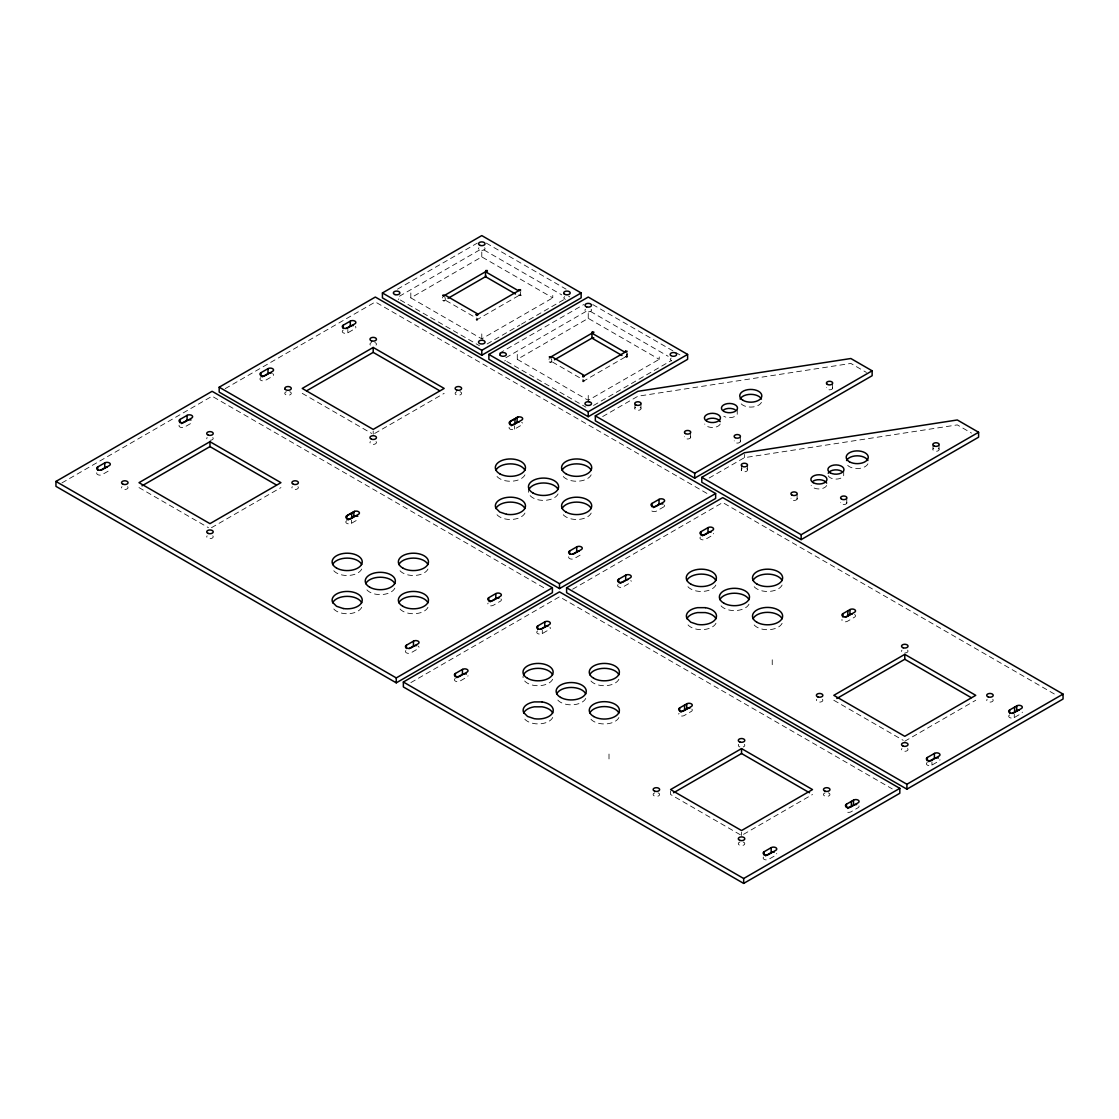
<?xml version="1.0" encoding="UTF-8"?>
<svg xmlns="http://www.w3.org/2000/svg" width="1119" height="1119" viewBox="0 0 1119 1119"><rect width="100%" height="100%" fill="white"/><g stroke="black" fill="none" stroke-linecap="round" stroke-linejoin="round"><path stroke-width="0.75" stroke-dasharray="5 3.75" d="M442.732 300.479L444.858 300.479M520.839 294.94C514.712 294.073 524.251 298.759 520.839 291.653M549.191 361.941L551.317 361.941M61.951 482.89L212.092 396.21L546.352 589.195M225.199 388.643L375.327 301.962L709.586 494.948M397.483 289.178L477.267 243.117M479.561 249.985L398.84 296.591L399.875 297.864L398.252 299.5M343.211 330.133A3.259 1.888 0 0 0 343.211 332.805A3.259 1.888 0 0 0 347.827 332.805L354.919 328.706A3.259 1.888 0 0 0 355.436 326.426M410.813 292.954L410.813 297.864L481.785 256.894L552.758 297.864L552.758 292.954M518.517 295.724L478.065 319.069L445.054 300.018M410.813 297.864L481.785 338.847L552.758 297.864M564.717 296.591L563.696 297.864L565.319 299.5M487.073 343.981L519.929 325.014M521.426 324.16L564.717 299.151M499.424 353.254L583.726 304.578M211.477 527.692L280.939 487.59M374.711 433.445L444.173 393.342M586.02 311.446L505.298 358.052L506.334 359.339L504.711 360.961M517.272 354.415L517.272 359.339L588.244 318.355L659.217 359.339L659.217 354.415M624.975 357.185L584.524 380.544L551.513 361.479M346.764 520.671A3.259 1.888 0 0 0 346.764 523.342A3.259 1.888 0 0 0 351.38 523.342L358.472 519.244A3.259 1.888 0 0 0 358.989 518.852M509.159 427.276A3.259 1.888 0 0 0 510.67 429.388A3.259 1.888 0 0 0 514.614 429.095L521.706 424.996A3.259 1.888 0 0 0 521.706 422.339M517.272 359.339L588.244 400.308L659.217 359.339M671.176 358.052L670.155 359.339L671.778 360.961M593.532 405.456L671.176 360.626M602.679 416.562L637.928 396.21L850.846 363.437L866.456 372.445M709.138 478.023L744.387 457.671L957.304 424.898L971.502 433.095M410.869 682.604L559.5 596.791L892.249 788.895M572.606 589.223L722.734 502.543L1056.993 695.528M537.679 630.906A3.259 1.888 0 0 0 537.679 633.564A3.259 1.888 0 0 0 542.295 633.564L549.387 629.465A3.259 1.888 0 0 0 549.905 627.199M670.575 791.217L670.575 794.49L741.547 835.473L812.52 794.49M904.781 741.226L975.754 700.256M927.315 762.431A3.259 1.888 0 0 0 927.315 765.088A3.259 1.888 0 0 0 931.931 765.088L939.023 761.004A3.259 1.888 0 0 0 939.974 759.661M1009.646 714.901A3.259 1.888 0 0 0 1009.646 717.559A3.259 1.888 0 0 0 1014.262 717.559L1021.353 713.46A3.259 1.888 0 0 0 1022.304 712.132M486.303 243.117L566.088 289.178M592.762 304.578L674.058 351.506M675.568 352.387L680.072 354.989M484.009 249.985L561.738 294.856M590.468 311.446L668.197 356.318M400.336 300.018L479.478 345.715M506.795 361.479L585.936 407.176M302.228 393.342L371.69 433.445M833.809 700.256L903.271 740.358M138.994 487.59L208.456 527.692M627.297 356.401C621.171 355.534 630.71 360.234 627.297 353.114M1014.262 714.286L1014.262 717.559M939.037 444.089L939.037 449.95M932.98 444.089L932.98 449.95M931.931 761.815L931.931 765.088M846.775 498.305L846.775 503.214M843.698 470.763L843.698 475.673A8.029 4.63 0 0 1 835.935 479.114A8.029 4.63 0 0 1 828.186 475.673M832.578 383.565L832.578 388.489M797.092 494.206L797.092 499.116M772.236 659.79L772.236 664.7M747.408 464.581L747.408 470.442M744.387 454.398L744.387 457.671M741.547 832.186L741.547 835.473M741.351 465.518L741.351 470.442M740.316 436.844L740.316 441.753M737.239 409.288L737.239 414.212A8.029 4.63 0 0 1 723.797 416.296M690.633 432.745L690.633 437.655M640.949 403.12L640.949 408.981M634.893 403.12L634.893 408.981M626.682 353.842L626.682 357.129M609.002 754.038L609.002 758.948M588.244 313.446L588.244 318.355M588.244 395.399L588.244 400.308M551.317 358.667C553.611 363.885 546.897 363.885 549.191 358.667M542.295 630.291L542.295 633.564M520.615 292.213L520.559 295.556M514.614 425.821L514.614 429.095M481.785 251.985L481.785 256.894M481.785 333.924L481.785 338.847M444.858 297.206C447.152 302.424 440.438 302.424 442.732 297.206M373.2 431.039L373.2 434.326M351.38 520.055L351.38 523.342M347.827 329.518L347.827 332.805M826.661 485.506A8.029 4.63 0 0 1 818.898 488.947A8.029 4.63 0 0 1 811.149 485.506M867.896 463.839A11.036 6.378 0 0 1 857.224 468.553A11.036 6.378 0 0 1 846.565 463.839M938.226 448.201A3.133 1.804 0 0 1 938.226 450.761A3.133 1.804 0 0 1 933.792 450.761A3.133 1.804 0 0 1 933.792 448.201M846.775 502.277A3.133 1.804 0 0 1 843.74 504.557A3.133 1.804 0 0 1 840.719 502.277M746.597 468.693A3.133 1.804 0 0 1 746.597 471.253A3.133 1.804 0 0 1 742.163 471.253A3.133 1.804 0 0 1 742.163 468.693M797.092 498.179A3.133 1.804 0 0 1 794.07 500.459A3.133 1.804 0 0 1 791.035 498.179M720.202 424.045A8.029 4.63 0 0 1 712.439 427.486A8.029 4.63 0 0 1 704.69 424.045M761.438 402.364A11.036 6.378 0 0 1 750.765 407.092A11.036 6.378 0 0 1 740.107 402.364M832.578 387.552A3.133 1.804 0 0 1 829.557 389.832A3.133 1.804 0 0 1 826.521 387.552M740.316 440.816A3.133 1.804 0 0 1 737.281 443.096A3.133 1.804 0 0 1 734.26 440.816M640.138 407.218A3.133 1.804 0 0 1 640.138 409.792A3.133 1.804 0 0 1 635.704 409.792A3.133 1.804 0 0 1 635.704 407.218M690.633 436.718A3.133 1.804 0 0 1 687.612 438.998A3.133 1.804 0 0 1 684.576 436.718M361.717 569.053A15.051 8.686 0 0 1 347.17 575.502A15.051 8.686 0 0 1 332.637 569.053M427.962 569.053A15.051 8.686 0 0 1 413.415 575.502A15.051 8.686 0 0 1 398.868 569.053M394.839 588.174A15.051 8.686 0 0 1 380.292 594.623A15.051 8.686 0 0 1 365.745 588.174M427.962 607.295A15.051 8.686 0 0 1 413.415 613.744A15.051 8.686 0 0 1 398.868 607.295M361.717 607.295A15.051 8.686 0 0 1 347.17 613.744A15.051 8.686 0 0 1 332.637 607.295M552.73 717.461A15.051 8.686 0 0 1 538.197 723.909A15.051 8.686 0 0 1 523.65 717.461M585.755 698.41A15.051 8.686 0 0 1 571.208 704.844A15.051 8.686 0 0 1 556.675 698.41M618.877 717.531A15.051 8.686 0 0 1 604.33 723.965A15.051 8.686 0 0 1 589.783 717.531M618.877 679.275A15.051 8.686 0 0 1 604.33 685.723A15.051 8.686 0 0 1 589.783 679.275M552.632 679.275A15.051 8.686 0 0 1 535.469 685.597A15.051 8.686 0 0 1 523.091 676.254M858.958 805.89A3.259 1.888 0 0 1 858.119 807.708L851.013 811.807A3.259 1.888 0 0 1 847.083 812.1A3.259 1.888 0 0 1 845.558 809.988M691.85 709.138A3.259 1.888 0 0 1 691.332 711.418L684.241 715.517A3.259 1.888 0 0 1 679.946 715.67A3.259 1.888 0 0 1 679.107 713.237M179.124 425.234A3.259 1.888 0 0 0 180.649 427.346A3.259 1.888 0 0 0 184.593 427.052L191.685 422.954A3.259 1.888 0 0 0 192.202 422.562M96.807 472.764A3.259 1.888 0 0 0 98.318 474.876A3.259 1.888 0 0 0 102.263 474.582L109.354 470.484A3.259 1.888 0 0 0 110.208 468.665M763.564 857.07A3.259 1.888 0 0 0 764.403 859.504A3.259 1.888 0 0 0 768.697 859.336L775.789 855.238A3.259 1.888 0 0 0 776.628 853.419M405.861 650.545A3.259 1.888 0 0 0 406.701 652.978A3.259 1.888 0 0 0 410.995 652.825L418.086 648.726A3.259 1.888 0 0 0 418.086 646.055M500.934 598.917A3.259 1.888 0 0 1 500.417 601.197L493.311 605.295A3.259 1.888 0 0 1 489.031 605.449A3.259 1.888 0 0 1 488.192 603.015M455.349 678.436A3.259 1.888 0 0 0 455.349 681.093A3.259 1.888 0 0 0 459.965 681.093L467.057 676.995A3.259 1.888 0 0 0 468.008 675.666M212.792 437.473A3.259 1.888 0 0 1 209.966 440.299A3.259 1.888 0 0 1 207.141 437.473M127.622 486.653A3.259 1.888 0 0 1 124.796 489.465A3.259 1.888 0 0 1 121.971 486.653M212.792 535.819A3.259 1.888 0 0 1 209.966 538.645A3.259 1.888 0 0 1 207.141 535.819M297.948 486.653A3.259 1.888 0 0 1 295.122 489.465A3.259 1.888 0 0 1 292.297 486.653M744.373 744.387A3.259 1.888 0 0 1 743.17 746.96M739.911 746.96A3.259 1.888 0 0 1 738.722 744.387M828.34 792.867A3.259 1.888 0 0 1 829.207 795.707A3.259 1.888 0 0 1 824.213 795.707A3.259 1.888 0 0 1 825.081 792.867M743.17 842.034A3.259 1.888 0 0 1 744.037 844.873A3.259 1.888 0 0 1 739.044 844.873A3.259 1.888 0 0 1 739.911 842.034M658.014 792.867A3.259 1.888 0 0 1 658.881 795.707A3.259 1.888 0 0 1 653.874 795.707A3.259 1.888 0 0 1 654.741 792.867M591.07 309.222A3.259 1.888 0 0 1 591.07 311.11L588.244 312.047L585.419 311.11A3.259 1.888 0 0 1 585.419 309.222M568.578 296.241A3.259 1.888 0 0 1 569.781 296.927M484.611 247.761A3.259 1.888 0 0 1 484.611 249.635L481.785 250.586L478.96 249.635A3.259 1.888 0 0 1 478.96 247.761M524.951 474.82A15.051 8.686 0 0 1 510.418 481.254A15.051 8.686 0 0 1 495.871 474.82M591.196 474.82A15.051 8.686 0 0 1 576.649 481.254A15.051 8.686 0 0 1 562.102 474.82M558.073 493.941A15.051 8.686 0 0 1 539.638 500.081A15.051 8.686 0 0 1 528.993 489.437M591.196 513.062A15.051 8.686 0 0 1 576.649 519.496A15.051 8.686 0 0 1 562.102 513.062M524.951 513.062A15.051 8.686 0 0 1 510.418 519.496A15.051 8.686 0 0 1 495.871 513.062M715.978 623.227A15.051 8.686 0 0 1 701.431 629.661A15.051 8.686 0 0 1 686.884 623.227M748.989 604.162A15.051 8.686 0 0 1 734.442 610.596A15.051 8.686 0 0 1 719.909 604.162M782.111 623.283A15.051 8.686 0 0 1 767.564 629.717A15.051 8.686 0 0 1 753.031 623.283M782.111 585.041A15.051 8.686 0 0 1 767.564 591.475A15.051 8.686 0 0 1 753.031 585.041M715.866 585.041A15.051 8.686 0 0 1 701.333 591.475A15.051 8.686 0 0 1 686.786 585.041M854.566 614.513A3.259 1.888 0 0 1 854.566 617.17L847.475 621.269A3.259 1.888 0 0 1 843.53 621.577A3.259 1.888 0 0 1 842.02 619.45M260.881 377.676A3.259 1.888 0 0 0 260.881 380.334A3.259 1.888 0 0 0 265.497 380.334L272.588 376.236A3.259 1.888 0 0 0 272.588 373.578M568.774 556.758A3.259 1.888 0 0 0 570.284 558.871A3.259 1.888 0 0 0 574.229 558.577L581.321 554.478A3.259 1.888 0 0 0 582.174 552.66M664.49 505.131A3.259 1.888 0 0 1 664.49 506.11M664.168 506.557A3.259 1.888 0 0 1 663.651 506.949L656.559 511.047A3.259 1.888 0 0 1 652.615 511.341A3.259 1.888 0 0 1 651.104 509.229M700.396 537.05A3.259 1.888 0 0 0 701.235 539.484A3.259 1.888 0 0 0 705.529 539.316L712.621 535.218A3.259 1.888 0 0 0 713.474 533.399M618.066 584.58A3.259 1.888 0 0 0 618.905 587.013A3.259 1.888 0 0 0 623.199 586.846L630.291 582.747A3.259 1.888 0 0 0 630.808 580.481M374.823 342.54A3.259 1.888 0 0 1 376.026 345.114M370.375 345.114A3.259 1.888 0 0 1 371.564 342.54M289.667 391.72A3.259 1.888 0 0 1 290.534 394.559A3.259 1.888 0 0 1 285.527 394.559A3.259 1.888 0 0 1 286.394 391.72M376.026 441.571A3.259 1.888 0 0 1 373.2 444.397A3.259 1.888 0 0 1 370.375 441.571M459.993 391.72A3.259 1.888 0 0 1 460.86 394.559A3.259 1.888 0 0 1 455.867 394.559A3.259 1.888 0 0 1 456.734 391.72M907.607 650.139A3.259 1.888 0 0 1 904.781 652.964A3.259 1.888 0 0 1 901.956 650.139M992.777 699.305A3.259 1.888 0 0 1 989.951 702.131A3.259 1.888 0 0 1 987.126 699.305M907.607 748.485A3.259 1.888 0 0 1 904.781 751.311A3.259 1.888 0 0 1 901.956 748.485M822.437 699.305A3.259 1.888 0 0 1 819.612 702.131A3.259 1.888 0 0 1 816.786 699.305M476.204 319.349C475.687 322.034 480.191 318.579 476.204 319.349M582.663 380.824C582.146 383.495 586.65 380.04 582.663 380.824M627.074 356.961L627.074 353.674L627.018 357.017"/><path stroke-width="1.5" d="M55.95 481.436L212.092 391.3L552.408 587.769L552.408 592.692L396.266 682.842L55.95 486.359L55.95 481.436L396.266 677.918L552.408 587.769M219.184 387.202L375.327 297.053L715.642 493.535L715.642 498.445L559.5 588.594L219.184 392.112L219.184 387.202L559.5 583.67L715.642 493.535M382.418 292.954L481.785 235.591L581.153 292.954L581.153 297.864L481.785 355.241L382.418 297.864L382.418 292.954L481.785 350.317L581.153 292.954M97.647 467.001L104.738 462.902A3.259 1.888 0 0 1 109.354 462.902A3.259 1.888 0 0 1 109.354 465.56L102.263 469.658A3.259 1.888 0 0 1 97.647 469.658A3.259 1.888 0 0 1 97.647 467.001L97.647 470.274M179.977 419.471L187.069 415.373A3.259 1.888 0 0 1 191.685 415.373A3.259 1.888 0 0 1 191.685 418.03L184.593 422.129A3.259 1.888 0 0 1 179.977 422.129A3.259 1.888 0 0 1 179.977 419.471L179.977 422.744M260.881 372.753L267.987 368.655A3.259 1.888 0 0 1 272.588 368.655A3.259 1.888 0 0 1 272.588 371.326L265.497 375.411A3.259 1.888 0 0 1 260.881 375.411A3.259 1.888 0 0 1 260.881 372.753L260.881 376.026M343.211 325.223L350.303 321.125A3.259 1.888 0 0 1 354.919 321.125A3.259 1.888 0 0 1 354.919 323.783L347.827 327.881A3.259 1.888 0 0 1 343.211 327.881A3.259 1.888 0 0 1 343.211 325.223L343.211 328.496M100.486 470.274L104.738 467.812A3.259 1.888 0 0 1 107.046 467.266M181.39 423.569L187.069 420.282A3.259 1.888 0 0 1 191.013 419.989M262.308 376.851L267.987 373.578A3.259 1.888 0 0 1 271.134 373.089M346.051 328.496L350.303 326.035A3.259 1.888 0 0 1 353.464 325.559M485.506 271.749L445.054 295.108L478.065 314.159L518.517 290.8L485.506 271.749L485.506 276.673L448.048 298.297M209.966 441.697L138.994 482.667L209.966 523.65L280.939 482.667L209.966 441.697L209.966 446.607L142.001 485.842M373.2 347.45L302.228 388.433L373.2 429.402L444.173 388.433L373.2 347.45L373.2 352.373L306.76 390.727M488.877 354.415L588.244 297.053L687.612 354.415L687.612 359.339L588.244 416.702L488.877 359.339L488.877 354.415L588.244 411.778L687.612 354.415M591.965 333.21L551.513 356.569L584.524 375.62L624.975 352.261L591.965 333.21L591.965 338.134L554.506 359.758M346.764 515.761L354.527 511.355A3.259 1.888 0 0 1 358.751 511.845A3.259 1.888 0 0 1 358.472 514.32L351.38 518.419A3.259 1.888 0 0 1 346.764 518.419A3.259 1.888 0 0 1 346.764 515.761L346.764 519.034M517.775 417.121L510.082 421.555A3.259 1.888 0 0 0 509.998 424.185A3.259 1.888 0 0 0 514.614 424.185L521.706 420.087A3.259 1.888 0 0 0 521.986 417.597A3.259 1.888 0 0 0 517.775 417.121L509.998 421.513L509.998 424.786M346.834 515.803L354.527 511.355M347.995 519.957L353.856 516.572A3.259 1.888 0 0 1 357.8 516.279M511.243 425.71L517.09 422.339A3.259 1.888 0 0 1 519.398 421.779M595.336 415.876L637.928 391.3L850.846 358.514L872.135 370.809L872.135 375.718L694.703 478.163L595.336 420.8L595.336 415.876L694.703 473.253L872.135 370.809M406.379 645.243L413.471 641.145A3.259 1.888 0 0 1 418.086 641.145A3.259 1.888 0 0 1 418.086 643.803L410.995 647.901A3.259 1.888 0 0 1 406.379 647.901A3.259 1.888 0 0 1 406.379 645.243L406.379 648.516M488.709 597.714L495.801 593.616A3.259 1.888 0 0 1 500.417 593.616A3.259 1.888 0 0 1 500.417 596.273L493.311 600.371A3.259 1.888 0 0 1 488.709 600.371A3.259 1.888 0 0 1 488.709 597.714L488.709 600.987M569.613 550.996L576.705 546.897A3.259 1.888 0 0 1 581.321 546.897A3.259 1.888 0 0 1 581.321 549.569L574.229 553.667A3.259 1.888 0 0 1 569.613 553.667A3.259 1.888 0 0 1 569.613 550.996L569.613 554.269M651.943 503.466L659.035 499.368A3.259 1.888 0 0 1 663.651 499.368A3.259 1.888 0 0 1 663.651 502.025L656.559 506.124A3.259 1.888 0 0 1 651.943 506.124A3.259 1.888 0 0 1 651.943 503.466L651.943 506.739M701.795 477.337L744.387 452.761L957.304 419.975L978.593 432.27L978.593 437.193L801.162 539.624L701.795 482.261L701.795 477.337L801.162 534.714L978.593 432.27M409.218 648.516L413.471 646.055A3.259 1.888 0 0 1 416.632 645.579M490.122 601.812L495.801 598.525A3.259 1.888 0 0 1 498.948 598.036M572.452 554.269L576.705 551.821A3.259 1.888 0 0 1 579.013 551.261M653.356 507.564L659.035 504.291A3.259 1.888 0 0 1 662.98 503.984M403.358 682.017L559.5 591.867L899.816 788.349L899.816 793.259L743.673 883.409L403.358 686.94L403.358 682.017L743.673 878.499L899.816 788.349M566.592 587.769L722.734 497.633L1063.05 694.102L1063.05 699.025L906.908 789.175L566.592 592.692L566.592 587.769L906.908 784.251L1063.05 694.102M455.349 673.512L462.441 669.414A3.259 1.888 0 0 1 467.057 669.414A3.259 1.888 0 0 1 467.057 672.085L459.965 676.184A3.259 1.888 0 0 1 455.349 676.184A3.259 1.888 0 0 1 455.349 673.512L455.349 676.799M537.679 625.983L544.771 621.884A3.259 1.888 0 0 1 549.387 621.884A3.259 1.888 0 0 1 549.387 624.542L542.295 628.64A3.259 1.888 0 0 1 537.679 628.64A3.259 1.888 0 0 1 537.679 625.983L537.679 629.256M618.583 579.264L625.689 575.18A3.259 1.888 0 0 1 630.291 575.18A3.259 1.888 0 0 1 630.291 577.838L623.199 581.936A3.259 1.888 0 0 1 618.583 581.936A3.259 1.888 0 0 1 618.583 579.264L618.583 582.551M700.914 531.735L708.005 527.636A3.259 1.888 0 0 1 712.621 527.636A3.259 1.888 0 0 1 712.621 530.308L705.529 534.406A3.259 1.888 0 0 1 700.914 534.406A3.259 1.888 0 0 1 700.914 531.735L700.914 535.022M456.762 677.61L462.441 674.337A3.259 1.888 0 0 1 466.385 674.03M540.519 629.256L544.771 626.808A3.259 1.888 0 0 1 547.918 626.318M620.01 583.363L625.689 580.09A3.259 1.888 0 0 1 627.983 579.544M702.326 535.833L708.005 532.56A3.259 1.888 0 0 1 711.166 532.071M679.625 707.935L686.716 703.837A3.259 1.888 0 0 1 691.332 703.837A3.259 1.888 0 0 1 691.332 706.495L684.241 710.593A3.259 1.888 0 0 1 679.625 710.593A3.259 1.888 0 0 1 679.625 707.935L679.625 711.208M842.859 613.688L849.95 609.589A3.259 1.888 0 0 1 854.566 609.589A3.259 1.888 0 0 1 854.566 612.261L847.475 616.359A3.259 1.888 0 0 1 842.859 616.359A3.259 1.888 0 0 1 842.859 613.688L842.859 616.975M680.87 712.132L686.716 708.761A3.259 1.888 0 0 1 689.863 708.271M845.349 617.17L849.95 614.513A3.259 1.888 0 0 1 852.258 613.953M741.547 748.597L670.575 789.58L741.547 830.55L812.52 789.58L741.547 748.597L741.547 753.521L809.499 792.756M904.781 654.363L833.809 695.333L904.781 736.316L975.754 695.333L904.781 654.363L904.781 659.273L836.83 698.508M673.596 792.756L741.547 753.521M764.081 851.755L771.173 847.656A3.259 1.888 0 0 1 775.789 847.656A3.259 1.888 0 0 1 775.789 850.328L768.697 854.426A3.259 1.888 0 0 1 764.081 854.426A3.259 1.888 0 0 1 764.081 851.755L764.081 855.042M846.412 804.225L853.503 800.127A3.259 1.888 0 0 1 858.119 800.127A3.259 1.888 0 0 1 858.119 802.799L851.013 806.897A3.259 1.888 0 0 1 846.412 806.897A3.259 1.888 0 0 1 846.412 804.225L846.412 807.498M927.315 757.521L934.407 753.423A3.259 1.888 0 0 1 939.023 753.423A3.259 1.888 0 0 1 939.023 756.08L931.931 760.179A3.259 1.888 0 0 1 927.315 760.179A3.259 1.888 0 0 1 927.315 757.521L927.315 760.794M1009.646 709.978L1016.737 705.879A3.259 1.888 0 0 1 1021.353 705.879A3.259 1.888 0 0 1 1021.353 708.551L1014.262 712.649A3.259 1.888 0 0 1 1009.646 712.649A3.259 1.888 0 0 1 1009.646 709.978L1009.646 713.265M765.494 855.853L771.173 852.58A3.259 1.888 0 0 1 774.32 852.091M847.642 808.422L853.503 805.051A3.259 1.888 0 0 1 856.65 804.561M928.728 761.605L934.407 758.332A3.259 1.888 0 0 1 938.351 758.039M1012.122 713.46L1016.737 710.803A3.259 1.888 0 0 1 1019.045 710.257M593.825 337.854L591.979 337.56M486.303 276.547L485.52 275.778M485.506 276.673L515.509 293.989M591.965 338.134L621.968 355.45M373.2 352.373L439.641 390.727M904.781 659.273L971.222 697.641M209.966 446.607L276.407 484.975M1016.737 705.879L1016.737 710.803M1014.611 707.11L1014.611 712.034M934.407 753.423L934.407 758.332M906.908 784.251L906.908 789.175M853.503 800.127L853.503 805.051M851.377 801.358L851.377 806.281M849.95 609.589L849.95 614.513M847.824 610.82L847.824 615.744M801.162 534.714L801.162 539.624M771.173 847.656L771.173 852.58M743.673 878.499L743.673 883.409M708.005 527.636L708.005 532.56M694.703 473.253L694.703 478.163M686.716 703.837L686.716 708.761M684.59 705.068L684.59 709.978M659.035 499.368L659.035 504.291M625.689 575.18L625.689 580.09M588.244 411.778L588.244 416.702M576.705 546.897L576.705 551.821M559.5 583.67L559.5 588.594M544.771 621.884L544.771 626.808M517.09 417.415L517.09 422.339M514.964 418.646L514.964 423.569M495.801 593.616L495.801 598.525M481.785 350.317L481.785 355.241M462.441 669.414L462.441 674.337M413.471 641.145L413.471 646.055M396.266 677.918L396.266 682.842M353.856 511.663L353.856 516.572M351.73 512.894L351.73 517.803M350.303 321.125L350.303 326.035M267.987 368.655L267.987 373.578M187.069 415.373L187.069 420.282M104.738 462.902L104.738 467.812M813.233 481.03A8.029 4.63 0 0 1 826.661 483.114M828.186 473.281A8.029 4.63 0 0 1 841.614 471.197M846.565 460.538A11.036 6.378 0 0 1 857.224 455.811A11.036 6.378 0 0 1 867.896 460.538M706.774 419.569A8.029 4.63 0 0 1 720.202 421.653M723.797 409.736A8.029 4.63 0 0 1 735.155 409.736M740.107 399.063A11.036 6.378 0 0 1 750.765 394.35A11.036 6.378 0 0 1 761.438 399.063M332.637 564.563A15.051 8.686 0 0 1 347.17 558.115A15.051 8.686 0 0 1 361.717 564.563M398.868 564.563A15.051 8.686 0 0 1 413.415 558.115A15.051 8.686 0 0 1 427.962 564.563M365.745 583.684A15.051 8.686 0 0 1 380.292 577.236A15.051 8.686 0 0 1 394.839 583.684M398.868 602.805A15.051 8.686 0 0 1 413.415 596.357A15.051 8.686 0 0 1 427.962 602.805M332.637 602.805A15.051 8.686 0 0 1 347.17 596.357A15.051 8.686 0 0 1 361.717 602.805M523.65 712.971A15.051 8.686 0 0 1 534.295 706.816L542.086 706.816A15.051 8.686 0 0 1 552.73 712.971M556.675 693.906A15.051 8.686 0 0 1 571.208 687.458A15.051 8.686 0 0 1 585.755 693.906M589.783 713.027A15.051 8.686 0 0 1 604.33 706.579A15.051 8.686 0 0 1 618.877 713.027M589.783 674.785A15.051 8.686 0 0 1 604.33 668.337A15.051 8.686 0 0 1 618.877 674.785M523.552 674.785A15.051 8.686 0 0 1 538.085 668.337A15.051 8.686 0 0 1 552.632 674.785M495.871 470.316A15.051 8.686 0 0 1 510.418 463.867A15.051 8.686 0 0 1 524.951 470.316M562.102 470.316A15.051 8.686 0 0 1 576.649 463.867A15.051 8.686 0 0 1 591.196 470.316M528.993 489.437A15.051 8.686 0 0 1 543.526 482.988A15.051 8.686 0 0 1 558.073 489.437M562.102 508.558A15.051 8.686 0 0 1 576.649 502.109A15.051 8.686 0 0 1 591.196 508.558M495.871 508.558A15.051 8.686 0 0 1 510.418 502.109A15.051 8.686 0 0 1 524.951 508.558M686.884 618.723A15.051 8.686 0 0 1 697.529 612.583L705.32 612.583A15.051 8.686 0 0 1 715.978 618.723M719.909 599.658A15.051 8.686 0 0 1 734.442 593.224A15.051 8.686 0 0 1 748.989 599.658M753.031 618.779A15.051 8.686 0 0 1 767.564 612.345A15.051 8.686 0 0 1 782.111 618.779M753.031 580.537A15.051 8.686 0 0 1 767.564 574.103A15.051 8.686 0 0 1 782.111 580.537M686.786 580.537A15.051 8.686 0 0 1 701.333 574.103A15.051 8.686 0 0 1 715.866 580.537M443.012 295.276C442.495 297.948 446.999 294.493 443.012 295.276M485.8 270.574C485.296 273.246 489.786 269.791 485.8 270.574M476.204 314.439C475.687 317.111 480.191 313.656 476.204 314.439M518.992 289.737C518.489 292.409 522.979 288.954 518.992 289.737M549.471 356.737C548.953 359.423 553.457 355.954 549.471 356.737M592.259 332.035C591.755 334.707 596.245 331.252 592.259 332.035M582.663 375.9C582.146 378.586 586.65 375.117 582.663 375.9M625.451 351.198C624.948 353.87 629.438 350.415 625.451 351.198M482.625 340.302L480.946 340.302A3.259 1.888 0 0 0 478.526 342.12A3.259 1.888 0 0 0 480.946 343.939L482.625 343.939A3.259 1.888 0 0 0 485.045 342.12A3.259 1.888 0 0 0 482.625 340.302M589.084 401.763L587.405 401.763A3.259 1.888 0 0 0 584.985 403.581A3.259 1.888 0 0 0 587.405 405.414L589.084 405.414A3.259 1.888 0 0 0 591.503 403.581A3.259 1.888 0 0 0 589.084 401.763M705.32 607.659L697.529 607.659A15.051 8.686 0 0 0 686.884 618.303L690.787 622.206L697.529 624.458A15.051 8.686 0 0 0 715.978 618.303A15.051 8.686 0 0 0 705.32 607.659M542.086 701.907L534.295 701.907A15.051 8.686 0 0 0 523.65 712.551L527.553 716.44L534.295 718.692A15.051 8.686 0 0 0 552.73 712.551A15.051 8.686 0 0 0 542.086 701.907M506.515 514.292L499.759 512.04L495.871 508.138A15.051 8.686 0 0 1 509.103 497.228A15.051 8.686 0 0 1 525.412 506.641A15.051 8.686 0 0 1 506.515 514.292M343.281 608.526L336.525 606.274L332.637 602.386A15.051 8.686 0 0 1 345.869 591.475A15.051 8.686 0 0 1 362.178 600.889A15.051 8.686 0 0 1 343.281 608.526M813.233 482.667A8.029 4.63 0 0 0 826.661 480.597A8.029 4.63 0 0 0 816.828 474.918A8.029 4.63 0 0 0 813.233 482.667M830.256 472.833A8.029 4.63 0 0 0 843.698 470.763A8.029 4.63 0 0 0 833.865 465.084A8.029 4.63 0 0 0 830.256 472.833M849.419 461.769A11.036 6.378 0 0 0 867.896 458.916A11.036 6.378 0 0 0 854.37 451.111A11.036 6.378 0 0 0 849.419 461.769M791.846 495.018A3.133 1.804 0 0 0 797.092 494.206A3.133 1.804 0 0 0 793.259 491.982A3.133 1.804 0 0 0 791.846 495.018M742.163 466.329A3.133 1.804 0 0 0 747.408 465.518A3.133 1.804 0 0 0 743.576 463.308A3.133 1.804 0 0 0 742.163 466.329M841.53 499.116A3.133 1.804 0 0 0 846.775 498.305A3.133 1.804 0 0 0 842.929 496.081A3.133 1.804 0 0 0 841.53 499.116M933.792 445.838A3.133 1.804 0 0 0 939.037 445.026A3.133 1.804 0 0 0 935.204 442.816A3.133 1.804 0 0 0 933.792 445.838M706.774 421.206A8.029 4.63 0 0 0 720.202 419.135A8.029 4.63 0 0 0 710.369 413.457A8.029 4.63 0 0 0 706.774 421.206M723.797 411.372A8.029 4.63 0 0 0 737.239 409.288A8.029 4.63 0 0 0 727.406 403.623A8.029 4.63 0 0 0 723.797 411.372M742.96 400.308A11.036 6.378 0 0 0 761.438 397.455A11.036 6.378 0 0 0 747.912 389.65A11.036 6.378 0 0 0 742.96 400.308M685.387 433.557A3.133 1.804 0 0 0 690.633 432.745A3.133 1.804 0 0 0 686.8 430.521A3.133 1.804 0 0 0 685.387 433.557M635.704 404.868A3.133 1.804 0 0 0 640.949 404.057A3.133 1.804 0 0 0 637.117 401.833A3.133 1.804 0 0 0 635.704 404.868M735.071 437.655A3.133 1.804 0 0 0 740.316 436.844A3.133 1.804 0 0 0 736.47 434.62A3.133 1.804 0 0 0 735.071 437.655M827.333 384.377A3.133 1.804 0 0 0 832.578 383.565A3.133 1.804 0 0 0 828.745 381.355A3.133 1.804 0 0 0 827.333 384.377M402.77 568.032A15.051 8.686 0 0 0 427.962 564.144A15.051 8.686 0 0 0 409.512 553.499A15.051 8.686 0 0 0 402.77 568.032M336.525 568.032A15.051 8.686 0 0 0 361.717 564.144A15.051 8.686 0 0 0 343.281 553.499A15.051 8.686 0 0 0 336.525 568.032M402.77 606.274A15.051 8.686 0 0 0 427.962 602.386A15.051 8.686 0 0 0 409.512 591.741A15.051 8.686 0 0 0 402.77 606.274M369.648 587.153A15.051 8.686 0 0 0 394.839 583.265A15.051 8.686 0 0 0 376.404 572.62A15.051 8.686 0 0 0 369.648 587.153M593.685 678.268A15.051 8.686 0 0 0 618.877 674.365A15.051 8.686 0 0 0 600.427 663.721A15.051 8.686 0 0 0 593.685 678.268M560.563 697.389A15.051 8.686 0 0 0 585.755 693.486A15.051 8.686 0 0 0 567.319 682.842A15.051 8.686 0 0 0 560.563 697.389M527.441 678.268A15.051 8.686 0 0 0 552.632 674.365A15.051 8.686 0 0 0 534.197 663.721A15.051 8.686 0 0 0 527.441 678.268M593.685 716.51A15.051 8.686 0 0 0 618.877 712.607A15.051 8.686 0 0 0 600.427 701.963A15.051 8.686 0 0 0 593.685 716.51M208.33 435.137A3.259 1.888 0 0 0 213.225 433.501A3.259 1.888 0 0 0 208.33 431.864A3.259 1.888 0 0 0 208.33 435.137M293.5 484.303A3.259 1.888 0 0 0 298.395 482.667A3.259 1.888 0 0 0 293.5 481.044A3.259 1.888 0 0 0 293.5 484.303M208.33 533.469A3.259 1.888 0 0 0 213.225 531.847A3.259 1.888 0 0 0 208.33 530.21A3.259 1.888 0 0 0 208.33 533.469M123.16 484.303A3.259 1.888 0 0 0 128.056 482.667A3.259 1.888 0 0 0 123.16 481.044A3.259 1.888 0 0 0 123.16 484.303M739.911 742.037A3.259 1.888 0 0 0 744.806 740.4A3.259 1.888 0 0 0 739.911 738.778A3.259 1.888 0 0 0 739.911 742.037M654.741 791.203A3.259 1.888 0 0 0 659.637 789.58A3.259 1.888 0 0 0 654.741 787.944A3.259 1.888 0 0 0 654.741 791.203M739.911 840.383A3.259 1.888 0 0 0 744.806 838.746A3.259 1.888 0 0 0 739.911 837.124A3.259 1.888 0 0 0 739.911 840.383M825.081 791.203A3.259 1.888 0 0 0 829.976 789.58A3.259 1.888 0 0 0 825.081 787.944A3.259 1.888 0 0 0 825.081 791.203M500.249 355.352A3.259 1.888 0 0 0 505.9 355.352A3.259 1.888 0 0 0 503.074 352.527A3.259 1.888 0 0 0 500.249 355.352M586.608 306.872A3.259 1.888 0 0 0 591.503 305.249A3.259 1.888 0 0 0 586.608 303.613A3.259 1.888 0 0 0 586.608 306.872M670.589 355.352A3.259 1.888 0 0 0 676.24 355.352A3.259 1.888 0 0 0 673.414 352.527A3.259 1.888 0 0 0 670.589 355.352M394.993 294.591A3.259 1.888 0 0 0 399.875 292.954A3.259 1.888 0 0 0 394.993 291.318A3.259 1.888 0 0 0 394.993 294.591M480.149 245.411A3.259 1.888 0 0 0 485.045 243.788A3.259 1.888 0 0 0 480.149 242.152A3.259 1.888 0 0 0 480.149 245.411M564.13 293.891A3.259 1.888 0 0 0 569.781 293.891A3.259 1.888 0 0 0 566.955 291.066A3.259 1.888 0 0 0 564.13 293.891M566.004 473.799A15.051 8.686 0 0 0 591.196 469.896A15.051 8.686 0 0 0 572.76 459.252A15.051 8.686 0 0 0 566.004 473.799M499.759 473.799A15.051 8.686 0 0 0 524.951 469.896A15.051 8.686 0 0 0 506.515 459.252A15.051 8.686 0 0 0 499.759 473.799M566.004 512.04A15.051 8.686 0 0 0 591.196 508.138A15.051 8.686 0 0 0 572.76 497.493A15.051 8.686 0 0 0 566.004 512.04M532.882 492.919A15.051 8.686 0 0 0 558.073 489.017A15.051 8.686 0 0 0 539.638 478.373A15.051 8.686 0 0 0 532.882 492.919M756.92 584.02A15.051 8.686 0 0 0 782.111 580.118A15.051 8.686 0 0 0 763.676 569.473A15.051 8.686 0 0 0 756.92 584.02M723.797 603.141A15.051 8.686 0 0 0 748.989 599.238A15.051 8.686 0 0 0 730.553 588.594A15.051 8.686 0 0 0 723.797 603.141M690.675 584.02A15.051 8.686 0 0 0 715.866 580.118A15.051 8.686 0 0 0 697.431 569.473A15.051 8.686 0 0 0 690.675 584.02M756.92 622.262A15.051 8.686 0 0 0 782.111 618.359A15.051 8.686 0 0 0 763.676 607.715A15.051 8.686 0 0 0 756.92 622.262M371.564 340.889A3.259 1.888 0 0 0 376.46 339.253A3.259 1.888 0 0 0 371.564 337.63A3.259 1.888 0 0 0 371.564 340.889M456.734 390.055A3.259 1.888 0 0 0 461.629 388.433A3.259 1.888 0 0 0 456.734 386.796A3.259 1.888 0 0 0 456.734 390.055M371.564 439.235A3.259 1.888 0 0 0 376.46 437.599A3.259 1.888 0 0 0 371.564 435.962A3.259 1.888 0 0 0 371.564 439.235M285.205 389.37A3.259 1.888 0 0 0 290.856 389.37A3.259 1.888 0 0 0 288.031 386.545A3.259 1.888 0 0 0 285.205 389.37M903.145 647.789A3.259 1.888 0 0 0 908.041 646.167A3.259 1.888 0 0 0 903.145 644.53A3.259 1.888 0 0 0 903.145 647.789M817.989 696.969A3.259 1.888 0 0 0 822.871 695.333A3.259 1.888 0 0 0 817.989 693.71A3.259 1.888 0 0 0 817.989 696.969M903.145 746.135A3.259 1.888 0 0 0 908.041 744.499A3.259 1.888 0 0 0 903.145 742.876A3.259 1.888 0 0 0 903.145 746.135M988.315 696.969A3.259 1.888 0 0 0 993.21 695.333A3.259 1.888 0 0 0 988.315 693.71A3.259 1.888 0 0 0 988.315 696.969"/></g></svg>
